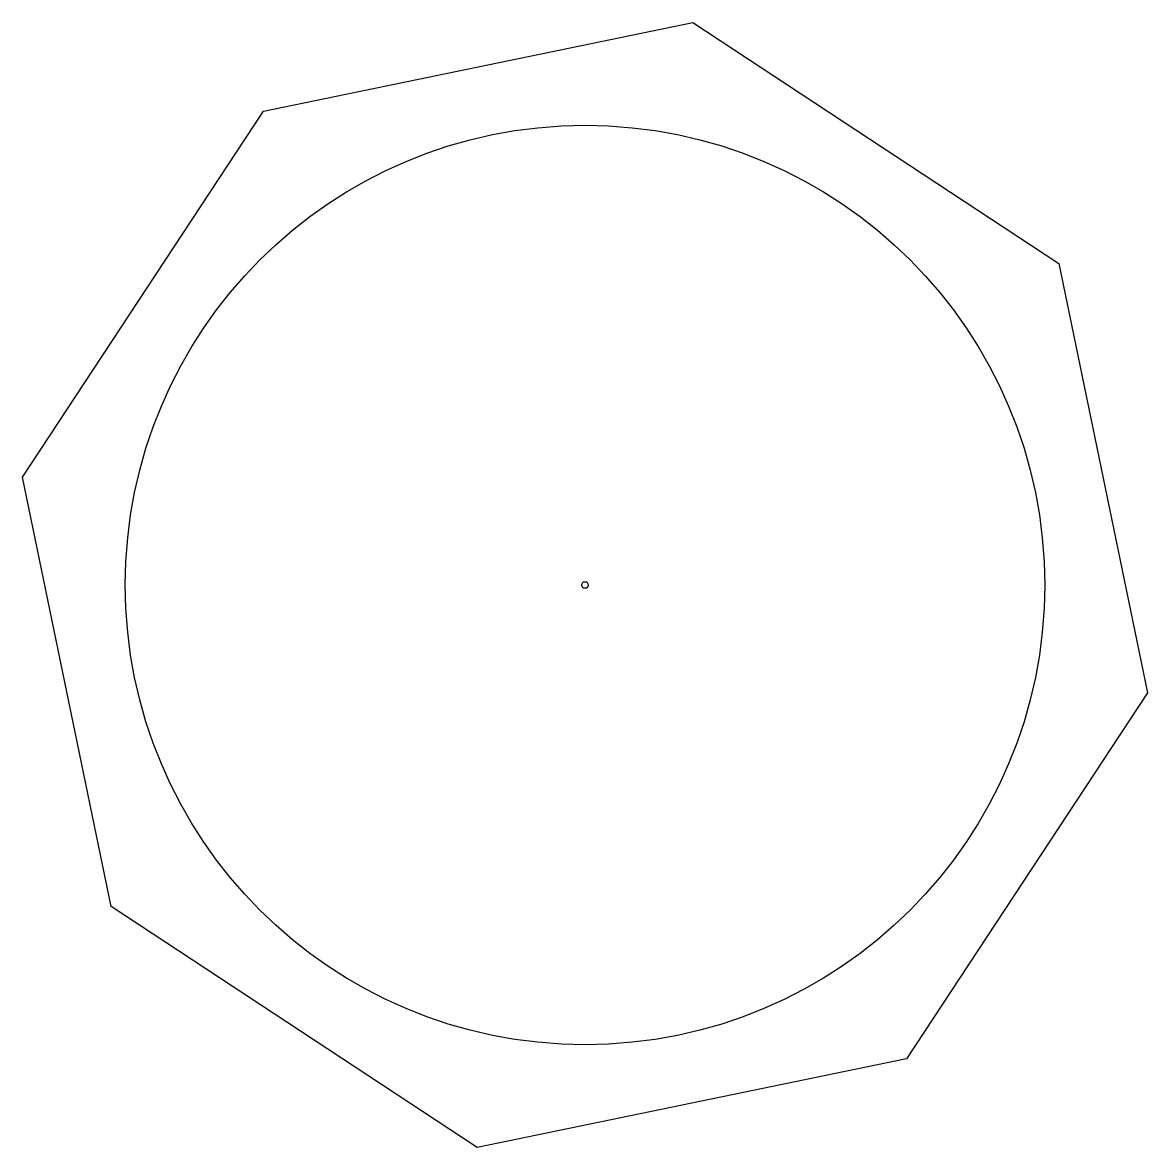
# Model space of a CAD drawing. Header units: millimetres. Extents: x -155 to 155, y -155 to 155.
import ezdxf

# ---------------------------------------------------------------- set-up
doc = ezdxf.new("R2010")
doc.units = ezdxf.units.MM
doc.layers.get('0').update_dxf_attribs({"linetype": 'CONTINUOUS'})

msp = doc.modelspace()

# ---------------------------------------------------------------- linework, layer by layer
for points in [[(155.4, -29.76), (88.84, -130.93), (-29.76, -155.4), (-130.93, -88.84), (-155.4, 29.76), (-88.84, 130.93), (29.76, 155.4), (130.93, 88.84)], [(0.5, 0.87), (1, 0), (0.5, -0.87), (-0.5, -0.87), (-1, 0), (-0.5, 0.87)]]:
    msp.add_lwpolyline(points, close=True)
msp.add_circle((0, 0), 127)

doc.saveas('drawing.dxf')
